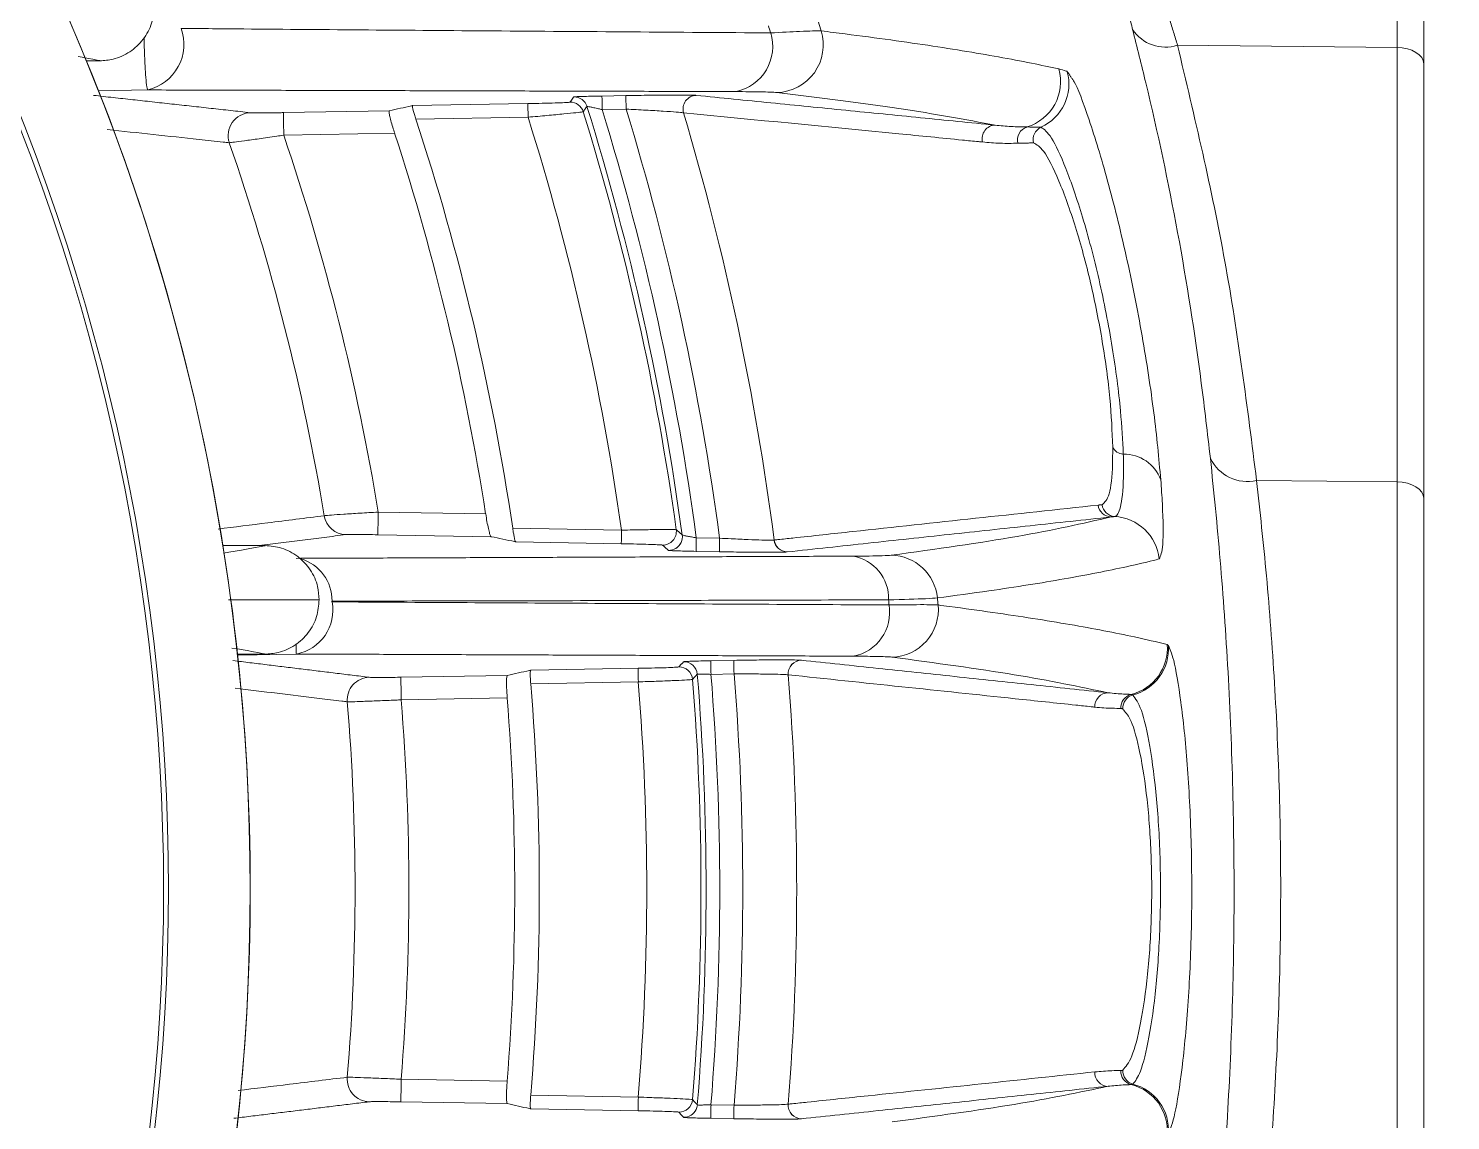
# Model space of a CAD drawing. Extents: x 2 to 136, y 1 to 99.
# Drawn here: x 131.004 to 132.576, y 45.035 to 46.241 of the extents above; entities that cross this region are included whole.
import ezdxf

# ---------------------------------------------------------------- set-up
doc = ezdxf.new("R2010")
doc.units = 0
doc.header["$MEASUREMENT"] = 0
doc.linetypes.add('SLD-Solid', pattern=[0])
doc.layers.add('OBJECT', color=7, linetype='CONTINUOUS')

msp = doc.modelspace()

# ---------------------------------------------------------------- linework, layer by layer
at = {"layer": 'OBJECT', "linetype": 'SLD-Solid', "lineweight": 15}
for p, q in [((132.5466, 53.47), (132.5466, 45.6485)), ((132.5171, 46.2203), (132.5171, 46.3405)), ((132.2744, 46.2228), (132.5171, 46.2203)), ((131.0683, 46.2056), (131.0831, 46.2056)), ((132.5171, 45.7403), (132.5171, 46.2203)), ((131.1361, 46.1734), (131.0816, 46.1725)), ((131.4288, 46.1561), (131.5562, 46.1583)), ((131.6381, 46.1667), (131.6646, 46.1672)), ((131.2859, 46.1484), (131.403, 46.1504)), ((131.5565, 46.1433), (131.4324, 46.1412)), ((131.6649, 46.1522), (131.6384, 46.1517)), ((131.409, 46.1255), (131.2863, 46.1234)), ((132.3618, 45.7419), (132.5171, 45.7403)), ((132.5171, 44.8397), (132.5171, 45.7403)), ((131.3908, 45.707), (131.5096, 45.7049)), ((131.5395, 45.6891), (131.6598, 45.687)), ((131.5156, 45.6798), (131.3904, 45.682)), ((131.6595, 45.672), (131.5429, 45.6741)), ((131.7424, 45.6786), (131.7681, 45.6782)), ((131.2192, 45.67), (131.2655, 45.67)), ((131.7679, 45.6632), (131.7421, 45.6636)), ((132.5466, 45.6485), (132.5466, 44.9315)), ((131.2353, 45.55), (131.2655, 45.55)), ((131.3003, 45.5502), (131.2354, 45.5491)), ((131.5594, 45.5323), (131.6781, 45.5344)), ((131.7584, 45.5427), (131.7839, 45.5432)), ((131.4158, 45.5245), (131.5335, 45.5266)), ((131.6784, 45.5194), (131.5594, 45.5173)), ((131.7842, 45.5282), (131.7587, 45.5277)), ((131.5334, 45.5016), (131.4162, 45.4995)), ((131.4162, 45.0804), (131.5334, 45.0784)), ((131.5594, 45.0627), (131.6784, 45.0606)), ((131.5335, 45.0534), (131.4158, 45.0555)), ((131.6781, 45.0456), (131.5594, 45.0477)), ((131.7587, 45.0522), (131.7842, 45.0518)), ((131.7839, 45.0368), (131.7584, 45.0373))]:
    msp.add_line(p, q, dxfattribs=at)
at = {"layer": 'OBJECT', "linetype": 'SLD-Solid', "lineweight": 15, "flags": 128}
for points in [[(131.0592, 46.2102), (131.0635, 46.2095), (131.0706, 46.2082), (131.0752, 46.2073), (131.0782, 46.2068), (131.0801, 46.2064), (131.0814, 46.2061), (131.0821, 46.206), (131.0826, 46.2058), (131.0829, 46.2058), (131.0831, 46.2057), (131.0832, 46.2057), (131.0832, 46.2057), (131.0832, 46.2056), (131.0832, 46.2056), (131.0832, 46.2056), (131.0832, 46.2056), (131.0832, 46.2056), (131.0832, 46.2056), (131.0832, 46.2056), (131.0832, 46.2056), (131.0831, 46.2056), (131.0831, 46.2056), (131.0831, 46.2056), (131.0831, 46.2056), (131.0831, 46.2056), (131.0831, 46.2056)], [(132.5466, 46.2023), (132.5461, 46.2058), (132.5444, 46.2091), (132.5417, 46.2122), (132.538, 46.2149), (132.5336, 46.2172), (132.5285, 46.2188), (132.5229, 46.2199), (132.5171, 46.2203)], [(131.5565, 46.1433), (131.5564, 46.1462), (131.5564, 46.149), (131.5563, 46.1516), (131.5563, 46.1538), (131.5563, 46.1557), (131.5562, 46.1571), (131.5562, 46.158), (131.5562, 46.1583)], [(131.6384, 46.1517), (131.6383, 46.1546), (131.6383, 46.1574), (131.6382, 46.16), (131.6382, 46.1622), (131.6382, 46.1641), (131.6381, 46.1655), (131.6381, 46.1664), (131.6381, 46.1667)], [(131.6649, 46.1522), (131.6648, 46.1551), (131.6648, 46.1579), (131.6647, 46.1604), (131.6647, 46.1627), (131.6647, 46.1646), (131.6646, 46.166), (131.6646, 46.1669), (131.6646, 46.1672)], [(131.2863, 46.1234), (131.2863, 46.1282), (131.2862, 46.1328), (131.2861, 46.1371), (131.286, 46.1409), (131.286, 46.144), (131.2859, 46.1463), (131.2859, 46.1478), (131.2859, 46.1484)], [(132.5466, 45.7223), (132.5461, 45.7258), (132.5444, 45.7291), (132.5417, 45.7322), (132.538, 45.7349), (132.5336, 45.7372), (132.5285, 45.7388), (132.5229, 45.7399), (132.5171, 45.7403)], [(131.3908, 45.707), (131.3907, 45.7022), (131.3906, 45.6975), (131.3906, 45.6932), (131.3905, 45.6895), (131.3904, 45.6863), (131.3904, 45.684), (131.3904, 45.6825), (131.3904, 45.682)], [(131.6595, 45.672), (131.6595, 45.6724), (131.6595, 45.6733), (131.6596, 45.6747), (131.6596, 45.6765), (131.6596, 45.6788), (131.6597, 45.6814), (131.6597, 45.6841), (131.6598, 45.687)], [(131.7421, 45.6636), (131.7421, 45.664), (131.7421, 45.6648), (131.7422, 45.6662), (131.7422, 45.6681), (131.7422, 45.6704), (131.7423, 45.6729), (131.7423, 45.6757), (131.7424, 45.6786)], [(131.7679, 45.6632), (131.7679, 45.6635), (131.7679, 45.6644), (131.7679, 45.6658), (131.768, 45.6677), (131.768, 45.6699), (131.768, 45.6725), (131.7681, 45.6753), (131.7681, 45.6782)], [(131.2198, 45.6616), (131.2256, 45.6626), (131.2397, 45.665), (131.249, 45.6667), (131.255, 45.6678), (131.259, 45.6685), (131.2615, 45.669), (131.2631, 45.6693), (131.2642, 45.6696), (131.2648, 45.6697), (131.2652, 45.6698), (131.2655, 45.6699), (131.2656, 45.6699), (131.2657, 45.6699), (131.2657, 45.67), (131.2657, 45.67), (131.2657, 45.67), (131.2657, 45.67), (131.2657, 45.67), (131.2657, 45.67), (131.2656, 45.67), (131.2656, 45.67), (131.2656, 45.67), (131.2656, 45.67), (131.2656, 45.67), (131.2656, 45.67), (131.2655, 45.67), (131.2655, 45.67), (131.2655, 45.67)], [(131.2291, 45.5568), (131.2351, 45.5558), (131.2459, 45.5539), (131.253, 45.5526), (131.2577, 45.5517), (131.2607, 45.5511), (131.2626, 45.5508), (131.2638, 45.5505), (131.2646, 45.5503), (131.2651, 45.5502), (131.2654, 45.5502), (131.2655, 45.5501), (131.2656, 45.5501), (131.2657, 45.55), (131.2657, 45.55), (131.2657, 45.55), (131.2657, 45.55), (131.2657, 45.55), (131.2657, 45.55), (131.2656, 45.55), (131.2656, 45.55), (131.2656, 45.55), (131.2656, 45.55), (131.2656, 45.55), (131.2656, 45.55), (131.2656, 45.55), (131.2655, 45.55), (131.2655, 45.55)], [(131.6784, 45.5194), (131.6783, 45.5223), (131.6783, 45.525), (131.6782, 45.5276), (131.6782, 45.5299), (131.6782, 45.5317), (131.6781, 45.5331), (131.6781, 45.534), (131.6781, 45.5344)], [(131.7587, 45.5277), (131.7586, 45.5306), (131.7586, 45.5334), (131.7585, 45.536), (131.7585, 45.5383), (131.7584, 45.5401), (131.7584, 45.5415), (131.7584, 45.5424), (131.7584, 45.5427)], [(131.7842, 45.5282), (131.7841, 45.5311), (131.7841, 45.5339), (131.784, 45.5364), (131.784, 45.5387), (131.784, 45.5406), (131.7839, 45.542), (131.7839, 45.5429), (131.7839, 45.5432)], [(131.4162, 45.4995), (131.4161, 45.5044), (131.4161, 45.509), (131.416, 45.5133), (131.4159, 45.5171), (131.4159, 45.5202), (131.4158, 45.5225), (131.4158, 45.524), (131.4158, 45.5245)], [(131.4162, 45.0804), (131.4161, 45.0756), (131.4161, 45.071), (131.416, 45.0667), (131.4159, 45.0629), (131.4159, 45.0598), (131.4158, 45.0575), (131.4158, 45.056), (131.4158, 45.0555)], [(131.6781, 45.0456), (131.6781, 45.046), (131.6781, 45.0469), (131.6782, 45.0483), (131.6782, 45.0501), (131.6782, 45.0524), (131.6783, 45.055), (131.6783, 45.0577), (131.6784, 45.0606)], [(131.7423, 45.0471), (131.7431, 45.0493), (131.7436, 45.0521)], [(131.7584, 45.0373), (131.7584, 45.0376), (131.7584, 45.0385), (131.7584, 45.0399), (131.7585, 45.0417), (131.7585, 45.044), (131.7586, 45.0466), (131.7586, 45.0494), (131.7587, 45.0522)], [(131.7839, 45.0368), (131.7839, 45.0371), (131.7839, 45.038), (131.784, 45.0394), (131.784, 45.0413), (131.784, 45.0436), (131.7841, 45.0461), (131.7841, 45.0489), (131.7842, 45.0518)]]:
    msp.add_lwpolyline(points, dxfattribs=at)
at = {"layer": 'OBJECT', "linetype": 'SLD-Solid', "lineweight": 15}
for centre, radius, start, end in [((128.8466, 45.29), 6.655, 198.09222, 54.2519), ((128.8466, 45.29), 6.555, 288.09222, 53.62018), ((128.8466, 45.29), 6.5028, 288.09222, 53.28068), ((128.8466, 45.29), 6.4944, 288.09222, 53.2251), ((128.8466, 45.29), 6.3069, 288.09222, 51.94112), ((128.8461, 45.2905), 2.3074, 332.557, 27.443), ((128.8461, 45.2905), 2.3128, 332.557, 27.443), ((128.8461, 45.2905), 2.4031, 333.8964, 26.1036), ((128.8461, 45.2905), 2.4032, 0, 26.1036), ((131.1241, 46.2239), 0.0519, 283.406, 19.6377), ((131.7757, 46.2216), 0.0512, 282.3926, 16.906), ((128.8466, 45.29), 3.1248, 17.6308, 17.7829), ((131.8303, 46.2231), 0.0525, 271.4585, 17.2007), ((128.8466, 45.29), 3.1787, 17.364, 17.5454), ((132.2608, 46.2638), 0.0431, 213.2466, 288.3213), ((132.0926, 46.1828), 0.0526, 286.9459, 15.2622), ((132.1017, 46.1801), 0.0526, 294.4662, 15.1018), ((131.6031, 46.1449), 0.015, 17.2459, 90.9849), ((131.6073, 46.1507), 0.015, 17.3288, 90.9869), ((131.7427, 46.1524), 0.015, 91.4517, 196.4325), ((131.7428, 46.1524), 0.015, 91.5891, 196.4098), ((131.2499, 46.1232), 0.025, 91.5016, 198.9274), ((128.8466, 45.29), 2.841, 8.0335, 17.479), ((128.8466, 45.29), 2.901, 7.876, 17.2309), ((128.8466, 45.29), 2.9067, 7.7442, 17.3155), ((128.8466, 45.29), 2.9217, 7.6436, 17.1539), ((128.8466, 45.29), 2.9472, 7.5683, 17.0106), ((131.7288, 46.1467), 0.00156, 105.815, 107.2547), ((128.8466, 45.29), 3.0068, 7.3777, 16.5831), ((128.8466, 45.29), 3.0068, 7.3777, 16.5831), ((128.8466, 45.29), 2.7223, 8.4312, 18.2199), ((132.0734, 46.1196), 0.015, 91.564, 194.2876), ((132.1124, 46.1181), 0.015, 107.3187, 194.1902), ((132.1298, 46.1185), 0.015, 114.9097, 194.0521), ((128.8466, 45.29), 2.5186, 9.4377, 19.1243), ((128.8466, 45.29), 2.5781, 9.3077, 18.8592), ((128.8466, 45.29), 2.6951, 8.8556, 18.0596), ((132.215, 45.7844), 0.0134, 204.0691, 267.8153), ((132.2153, 45.7277), 0.0433, 20.2316, 91.156), ((132.3517, 45.7865), 0.0457, 206.2361, 282.7695), ((131.3557, 45.707), 0.0249, 189.2364, 268.6972), ((132.2014, 45.7166), 0.0149, 186.9997, 268.6159), ((132.2058, 45.717), 0.0149, 186.9843, 266.5632), ((132.202, 45.6497), 0.0525, 6.1133, 86.8308), ((131.7054, 45.6855), 0.015, 269.0261, 7.8494), ((131.712, 45.6797), 0.015, 269.0244, 335.6521), ((131.7124, 45.6789), 0.0142, 278.2387, 337.8474), ((131.712, 45.6797), 0.015, 335.6414, 7.725), ((131.8433, 45.678), 0.015, 187.2173, 268.7016), ((131.8434, 45.678), 0.0149, 187.1269, 268.6168), ((131.8289, 45.6728), 0.00335, 96.9477, 97.6203), ((131.2916, 45.6091), 0.0482, 359.3549, 73.7487), ((131.9079, 45.6118), 0.0471, 357.8401, 80.9467), ((131.9568, 45.607), 0.0524, 5.6743, 88.6973), ((131.2912, 45.5988), 0.0495, 280.5999, 10.4822), ((128.8466, 45.29), 3.1248, 5.7738, 5.8783), ((128.8466, 45.29), 3.1787, 5.6762, 5.8165), ((131.907, 45.5962), 0.0492, 280.3883, 9.5391), ((131.9575, 45.5992), 0.0525, 271.3645, 5.6754), ((132.2107, 45.5566), 0.0525, 283.7623, 4.4774), ((132.2118, 45.556), 0.0527, 284.5221, 4.0616), ((131.7234, 45.5209), 0.015, 4.6087, 90.9816), ((131.7286, 45.5267), 0.015, 4.7136, 90.9819), ((131.859, 45.5284), 0.015, 91.3595, 184.5379), ((131.859, 45.5284), 0.015, 91.4659, 184.5728), ((131.3815, 45.4995), 0.025, 91.3777, 184.7406), ((128.8466, 45.29), 2.7223, 355.2106, 4.7894), ((128.8466, 45.29), 2.841, 355.3693, 4.6307), ((128.8466, 45.29), 2.901, 355.4106, 4.5894), ((128.8466, 45.29), 2.9067, 355.3046, 4.6954), ((128.8466, 45.29), 2.9217, 355.3325, 4.6675), ((128.8466, 45.29), 2.9472, 355.3642, 4.6358), ((128.8466, 45.29), 3.0068, 355.4759, 4.5241), ((131.8439, 45.5291), 0.0019, 274.1382, 275.3178), ((128.8466, 45.29), 3.0068, 355.4759, 4.5241), ((128.8466, 45.29), 2.5186, 355.2757, 4.7243), ((128.8466, 45.29), 2.5781, 355.3379, 4.6621), ((128.8466, 45.29), 2.6951, 355.497, 4.503), ((132.198, 45.4924), 0.015, 91.4548, 183.526), ((132.2268, 45.491), 0.015, 104.0851, 183.5487), ((132.229, 45.4904), 0.0151, 105.1707, 182.8192), ((128.8461, 45.2905), 2.4032, 333.8964, 0), ((132.2268, 45.089), 0.015, 176.4513, 255.9149), ((132.229, 45.0896), 0.0151, 177.1808, 254.8293), ((131.3815, 45.0805), 0.025, 175.2587, 268.6235), ((132.198, 45.0875), 0.015, 176.474, 268.5452), ((132.2107, 45.0234), 0.0525, 355.5221, 76.2382), ((132.2118, 45.024), 0.0527, 355.9384, 75.4779), ((131.7234, 45.0591), 0.015, 269.0184, 355.3913), ((131.7286, 45.0533), 0.015, 269.0259, 335.4409), ((131.859, 45.0516), 0.015, 175.4621, 268.6405), ((131.859, 45.0516), 0.015, 175.4272, 268.5341), ((131.8439, 45.0509), 0.0019, 84.6822, 85.8618)]:
    msp.add_arc(centre, radius, start, end, dxfattribs=at)
for points in [[(132.2248, 46.2401), (132.2076, 46.3061)], [(132.2569, 46.28), (132.2744, 46.2228)], [(132.1525, 46.1938), (132.159, 46.1842)], [(131.7866, 46.1716), (131.1361, 46.1734)], [(131.0762, 46.1674), (131.2492, 46.1483)], [(131.6029, 46.1599), (131.607, 46.1657)], [(131.7423, 46.1674), (132.073, 46.1345)], [(132.1153, 46.1149), (132.0978, 46.1145)], [(132.1865, 45.7147), (132.191, 45.7152)], [(132.2049, 45.7021), (132.201, 45.7016)], [(132.201, 45.7016), (131.843, 45.663)], [(131.3551, 45.6821), (131.2592, 45.67)], [(131.7117, 45.6647), (131.7052, 45.6705)], [(131.3002, 45.6559), (131.9153, 45.6583)], [(131.3255, 45.61), (131.2251, 45.61)], [(132.263, 45.5607), (132.2643, 45.5597)], [(131.9158, 45.5478), (131.3003, 45.5502)], [(131.2302, 45.5429), (131.3809, 45.5245)], [(131.7231, 45.5359), (131.7284, 45.5417)], [(131.8586, 45.5433), (132.1976, 45.5074)], [(132.2232, 45.5056), (132.225, 45.505)], [(132.2138, 45.4896), (132.2119, 45.4901)], [(132.2149, 45.488), (132.2138, 45.4896)], [(132.2119, 45.0899), (132.2138, 45.0904)], [(132.225, 45.075), (132.2232, 45.0744)], [(132.1976, 45.0726), (131.8586, 45.0367)], [(131.3809, 45.0555), (131.2312, 45.0372)], [(131.7284, 45.0383), (131.7231, 45.0441)]]:
    msp.add_open_spline(points, degree=1, dxfattribs=at)
for points, knots in [([(131.1431, 46.2656), (131.1425, 46.2594), (131.1414, 46.2464), (131.1317, 46.2287), (131.1168, 46.2147), (131.0997, 46.2068), (131.088, 46.206), (131.0831, 46.2056)], [0, 0, 0, 0, 0.19834, 0.412973, 0.627089, 0.843128, 1, 1, 1, 1]), ([(131.1729, 46.2413), (131.196, 46.2412), (131.3114, 46.2402), (131.5292, 46.2385), (131.7223, 46.2372), (131.8246, 46.2364)], [0, 0, 0, 0, 0.105274, 0.52637, 1, 1, 1, 1]), ([(131.8246, 46.2364), (131.8363, 46.2371), (131.8645, 46.2386), (131.8746, 46.2386), (131.8805, 46.2387)], [0, 0, 0, 0, 0.414329, 1, 1, 1, 1]), ([(131.8805, 46.2387), (131.885, 46.2381), (131.9073, 46.2353), (131.9628, 46.2281), (132.0388, 46.2168), (132.102, 46.2055), (132.1334, 46.1987), (132.1433, 46.1966)], [0, 0, 0, 0, 0.040495, 0.202477, 0.526502, 0.850527, 1, 1, 1, 1]), ([(132.3108, 45.7663), (132.3075, 45.7941), (132.2914, 45.933), (132.2621, 46.0912), (132.2297, 46.2205), (132.2248, 46.2401)], [0, 0, 0, 0, 0.17485, 0.874791, 1, 1, 1, 1]), ([(131.1361, 46.1734), (131.136, 46.1736), (131.1354, 46.1742), (131.1345, 46.1802), (131.1336, 46.1909), (131.1329, 46.2032), (131.1323, 46.2158), (131.132, 46.2266), (131.1319, 46.2313)], [0, 0, 0, 0, 0.091205, 0.336608, 0.54834, 0.634875, 0.842693, 1, 1, 1, 1]), ([(132.2744, 46.2228), (132.2933, 46.1433), (132.3312, 45.9839), (132.3516, 45.8227), (132.3618, 45.7419)], [0, 0, 0, 0, 0.499145, 1, 1, 1, 1]), ([(132.1433, 46.1966), (132.1459, 46.1959), (132.149, 46.1951), (132.1521, 46.1939), (132.1525, 46.1938)], [0, 0, 0, 0, 0.853893, 1, 1, 1, 1]), ([(132.159, 46.1842), (132.1594, 46.1836), (132.1631, 46.1784), (132.1764, 46.1429), (132.1968, 46.0765), (132.218, 45.9918), (132.2358, 45.9023), (132.2493, 45.8141), (132.2537, 45.7665), (132.2559, 45.7427)], [0, 0, 0, 0, 0.01992, 0.188445, 0.357464, 0.523111, 0.684471, 0.842463, 1, 1, 1, 1]), ([(131.5562, 46.1583), (131.5616, 46.1584), (131.5725, 46.1586), (131.5869, 46.159), (131.5974, 46.1594), (131.6022, 46.1597), (131.6027, 46.1599), (131.6029, 46.1599)], [0, 0, 0, 0, 0.228346, 0.456882, 0.679892, 0.893778, 1, 1, 1, 1]), ([(131.607, 46.1657), (131.6074, 46.1657), (131.6081, 46.1659), (131.6133, 46.1661), (131.6208, 46.1663), (131.6296, 46.1666), (131.6355, 46.1667), (131.6381, 46.1667)], [0, 0, 0, 0, 0.206056, 0.412005, 0.621146, 0.838079, 1, 1, 1, 1]), ([(131.6646, 46.1672), (131.6737, 46.1673), (131.6918, 46.1676), (131.7158, 46.1678), (131.7336, 46.1678), (131.7406, 46.1676), (131.7421, 46.1674), (131.7423, 46.1674)], [0, 0, 0, 0, 0.244044, 0.488221, 0.728099, 0.959249, 1, 1, 1, 1]), ([(131.8316, 46.1706), (131.8269, 46.1709), (131.8187, 46.1714), (131.796, 46.1715), (131.7866, 46.1716)], [0, 0, 0, 0, 0.584807, 1, 1, 1, 1]), ([(132.073, 46.1345), (132.0398, 46.1407), (131.9735, 46.153), (131.8789, 46.1647), (131.8316, 46.1706)], [0, 0, 0, 0, 0.499851, 1, 1, 1, 1]), ([(131.2492, 46.1483), (131.2501, 46.1482), (131.2519, 46.1481), (131.2592, 46.1481), (131.2692, 46.1481), (131.2786, 46.1482), (131.2843, 46.1483), (131.2859, 46.1484)], [0, 0, 0, 0, 0.221446, 0.442632, 0.670619, 0.909698, 1, 1, 1, 1]), ([(131.403, 46.1504), (131.4028, 46.1501), (131.4026, 46.1495), (131.4033, 46.1455), (131.4047, 46.1396), (131.4067, 46.1326), (131.4083, 46.1277), (131.409, 46.1255)], [0, 0, 0, 0, 0.20348, 0.406951, 0.611414, 0.822892, 1, 1, 1, 1]), ([(131.4288, 46.1561), (131.4284, 46.156), (131.4198, 46.1541), (131.4112, 46.1522), (131.403, 46.1504)], [0, 0, 0, 0, 0.049073, 1, 1, 1, 1]), ([(131.4324, 46.1412), (131.4318, 46.1429), (131.4307, 46.1463), (131.4295, 46.1509), (131.4287, 46.1542), (131.4285, 46.1558), (131.4287, 46.156), (131.4288, 46.1561)], [0, 0, 0, 0, 0.227061, 0.454411, 0.673655, 0.882511, 1, 1, 1, 1]), ([(131.6174, 46.1493), (131.6172, 46.1493), (131.6166, 46.1491), (131.6102, 46.1483), (131.5966, 46.147), (131.5778, 46.1452), (131.5636, 46.1439), (131.5565, 46.1433)], [0, 0, 0, 0, 0.107115, 0.32249, 0.545961, 0.773582, 1, 1, 1, 1]), ([(131.6216, 46.1551), (131.6215, 46.155), (131.6208, 46.1541), (131.6195, 46.1521), (131.6182, 46.1504), (131.6174, 46.1493)], [0, 0, 0, 0, 0.091915, 0.459577, 1, 1, 1, 1]), ([(131.6384, 46.1517), (131.637, 46.152), (131.6338, 46.1528), (131.6291, 46.1538), (131.625, 46.1546), (131.6222, 46.1552), (131.6218, 46.1551), (131.6216, 46.1551)], [0, 0, 0, 0, 0.170067, 0.394493, 0.604372, 0.804234, 1, 1, 1, 1]), ([(131.7283, 46.1481), (131.7281, 46.1482), (131.7269, 46.1484), (131.7211, 46.149), (131.7066, 46.15), (131.687, 46.1511), (131.6723, 46.1518), (131.6649, 46.1522)], [0, 0, 0, 0, 0.040294, 0.26941, 0.508713, 0.753936, 1, 1, 1, 1]), ([(132.0589, 46.1159), (132.0574, 46.116), (132.0501, 46.1167), (132.0192, 46.1198), (131.9111, 46.1304), (131.8078, 46.1404), (131.7284, 46.1482)], [0, 0, 0, 0, 0.013409, 0.067044, 0.281584, 1, 1, 1, 1]), ([(131.2262, 46.1151), (131.224, 46.1154), (131.2128, 46.1166), (131.168, 46.1214), (131.1252, 46.126), (131.0913, 46.1296)], [0, 0, 0, 0, 0.049855, 0.249276, 1, 1, 1, 1]), ([(132.073, 46.1345), (132.0789, 46.1339), (132.0907, 46.1328), (132.1022, 46.1326), (132.1079, 46.1325)], [0, 0, 0, 0, 0.499849, 1, 1, 1, 1]), ([(132.1079, 46.1325), (132.1124, 46.1324), (132.1176, 46.1324), (132.1228, 46.1322), (132.1235, 46.1322)], [0, 0, 0, 0, 0.856217, 1, 1, 1, 1]), ([(132.1235, 46.1322), (132.1271, 46.1297), (132.1342, 46.1248), (132.151, 46.0886), (132.1697, 46.0346), (132.1882, 45.9649), (132.203, 45.8893), (132.2119, 45.8212), (132.2137, 45.7863), (132.2145, 45.771)], [0, 0, 0, 0, 0.14155, 0.283786, 0.432636, 0.585436, 0.737167, 0.884056, 1, 1, 1, 1]), ([(131.2863, 46.1234), (131.2838, 46.123), (131.2744, 46.1216), (131.2588, 46.1194), (131.2425, 46.1172), (131.2306, 46.1156), (131.2277, 46.1153), (131.2262, 46.1151)], [0, 0, 0, 0, 0.089152, 0.325535, 0.552572, 0.775115, 1, 1, 1, 1]), ([(132.0978, 46.1145), (132.0914, 46.1144), (132.0786, 46.1142), (132.0654, 46.1153), (132.0589, 46.1159)], [0, 0, 0, 0, 0.500175, 1, 1, 1, 1]), ([(132.2028, 45.7789), (132.2021, 45.7962), (132.2007, 45.8308), (132.1919, 45.8956), (132.1787, 45.9618), (132.1616, 46.0246), (132.143, 46.0757), (132.1262, 46.109), (132.1187, 46.113), (132.1153, 46.1149)], [0, 0, 0, 0, 0.138029, 0.276202, 0.417078, 0.56297, 0.714021, 0.86692, 1, 1, 1, 1]), ([(132.191, 45.7152), (132.1939, 45.7177), (132.1996, 45.7227), (132.2027, 45.7506), (132.2027, 45.7726), (132.2028, 45.7789)], [0, 0, 0, 0, 0.417952, 0.834105, 1, 1, 1, 1]), ([(132.2145, 45.771), (132.2146, 45.7642), (132.215, 45.7404), (132.2126, 45.713), (132.2081, 45.7028), (132.2053, 45.7022), (132.2049, 45.7021)], [0, 0, 0, 0, 0.1657, 0.581558, 0.946738, 1, 1, 1, 1]), ([(132.3108, 44.8137), (132.3139, 44.8443), (132.3202, 44.9055), (132.3286, 45.0138), (132.3347, 45.1346), (132.3376, 45.2671), (132.3361, 45.4007), (132.3308, 45.5314), (132.322, 45.6559), (132.3145, 45.7295), (132.3108, 45.7663)], [0, 0, 0, 0, 0.109472, 0.218936, 0.348166, 0.477385, 0.607898, 0.738419, 0.869202, 1, 1, 1, 1]), ([(132.2559, 45.7427), (132.2566, 45.7336), (132.2586, 45.7035), (132.2589, 45.6656), (132.2558, 45.6587), (132.2542, 45.6553)], [0, 0, 0, 0, 0.177217, 0.589279, 1, 1, 1, 1]), ([(132.3618, 45.7419), (132.3656, 45.7075), (132.3732, 45.6376), (132.3821, 45.5201), (132.3877, 45.3957), (132.3891, 45.2695), (132.3863, 45.1432), (132.38, 45.0289), (132.3715, 44.9256), (132.3651, 44.8674), (132.3618, 44.8381)], [0, 0, 0, 0, 0.128803, 0.261303, 0.390067, 0.522653, 0.650153, 0.78136, 0.889597, 1, 1, 1, 1]), ([(131.2137, 45.6882), (131.232, 45.6905), (131.2711, 45.6954), (131.3103, 45.7004), (131.3311, 45.703)], [0, 0, 0, 0, 0.467884, 1, 1, 1, 1]), ([(131.3311, 45.703), (131.3314, 45.703), (131.3326, 45.7032), (131.3384, 45.7037), (131.352, 45.7046), (131.3702, 45.7058), (131.384, 45.7066), (131.3908, 45.707)], [0, 0, 0, 0, 0.059456, 0.291724, 0.527167, 0.763937, 1, 1, 1, 1]), ([(131.5096, 45.7049), (131.5101, 45.702), (131.511, 45.6963), (131.5126, 45.6887), (131.514, 45.683), (131.515, 45.6802), (131.5154, 45.6799), (131.5156, 45.6798)], [0, 0, 0, 0, 0.221379, 0.442716, 0.664565, 0.884804, 1, 1, 1, 1]), ([(131.8285, 45.6761), (131.8299, 45.6763), (131.8368, 45.677), (131.8658, 45.6801), (131.9837, 45.6929), (132.0962, 45.705), (132.1865, 45.7147)], [0, 0, 0, 0, 0.011559, 0.057797, 0.242748, 1, 1, 1, 1]), ([(131.5429, 45.6741), (131.5428, 45.6743), (131.5424, 45.6747), (131.5416, 45.6774), (131.5408, 45.6812), (131.54, 45.6854), (131.5396, 45.6881), (131.5395, 45.6891)], [0, 0, 0, 0, 0.216003, 0.431896, 0.650329, 0.871289, 1, 1, 1, 1]), ([(131.6598, 45.687), (131.6641, 45.6871), (131.6751, 45.6874), (131.6919, 45.6876), (131.7073, 45.6878), (131.7179, 45.6877), (131.7195, 45.6876), (131.7203, 45.6875)], [0, 0, 0, 0, 0.137629, 0.355397, 0.570886, 0.785265, 1, 1, 1, 1]), ([(131.7203, 45.6875), (131.7205, 45.6873), (131.7215, 45.6865), (131.7237, 45.6845), (131.7257, 45.6827), (131.7268, 45.6817)], [0, 0, 0, 0, 0.091904, 0.459521, 1, 1, 1, 1]), ([(131.958, 45.6593), (132.0074, 45.6662), (132.1062, 45.68), (132.1694, 45.6944), (132.201, 45.7016)], [0, 0, 0, 0, 0.499822, 1, 1, 1, 1]), ([(131.3904, 45.682), (131.3863, 45.682), (131.3782, 45.6822), (131.3675, 45.6823), (131.3595, 45.6822), (131.356, 45.6821), (131.3553, 45.6821), (131.3551, 45.6821)], [0, 0, 0, 0, 0.237211, 0.474497, 0.709601, 0.940857, 1, 1, 1, 1]), ([(131.5156, 45.6798), (131.5243, 45.678), (131.5334, 45.6761), (131.5425, 45.6742), (131.5429, 45.6741)], [0, 0, 0, 0, 0.950927, 1, 1, 1, 1]), ([(131.7052, 45.6705), (131.7046, 45.6706), (131.7034, 45.6708), (131.6954, 45.6711), (131.6838, 45.6715), (131.6711, 45.6718), (131.6627, 45.672), (131.6595, 45.672)], [0, 0, 0, 0, 0.214164, 0.428274, 0.643865, 0.862046, 1, 1, 1, 1]), ([(131.7268, 45.6817), (131.7269, 45.6816), (131.7271, 45.6815), (131.7289, 45.6811), (131.7324, 45.6804), (131.7371, 45.6795), (131.7406, 45.6789), (131.7424, 45.6786)], [0, 0, 0, 0, 0.119902, 0.334711, 0.554175, 0.776615, 1, 1, 1, 1]), ([(131.7681, 45.6782), (131.7724, 45.6779), (131.7834, 45.6774), (131.8003, 45.6766), (131.8158, 45.6761), (131.8254, 45.6759), (131.8276, 45.676), (131.8285, 45.6761)], [0, 0, 0, 0, 0.146296, 0.378552, 0.608139, 0.83625, 1, 1, 1, 1]), ([(131.2655, 45.67), (131.2718, 45.6694), (131.2847, 45.6683), (131.3025, 45.6586), (131.3165, 45.6438), (131.3244, 45.6266), (131.3252, 45.6149), (131.3255, 45.61)], [0, 0, 0, 0, 0.19834, 0.412972, 0.627088, 0.843128, 1, 1, 1, 1]), ([(131.7421, 45.6636), (131.7387, 45.6637), (131.7318, 45.6638), (131.7226, 45.6641), (131.7157, 45.6643), (131.7123, 45.6645), (131.7119, 45.6646), (131.7117, 45.6647)], [0, 0, 0, 0, 0.220429, 0.440876, 0.66052, 0.877906, 1, 1, 1, 1]), ([(131.843, 45.663), (131.8419, 45.6629), (131.8392, 45.6627), (131.8272, 45.6626), (131.8079, 45.6626), (131.7869, 45.6629), (131.7732, 45.6631), (131.7679, 45.6632)], [0, 0, 0, 0, 0.164203, 0.392746, 0.62235, 0.854158, 1, 1, 1, 1]), ([(131.9153, 45.6583), (131.9278, 45.6584), (131.9489, 45.6586), (131.9554, 45.6591), (131.958, 45.6593)], [0, 0, 0, 0, 0.595856, 1, 1, 1, 1]), ([(132.2542, 45.6553), (132.252, 45.6547), (132.2408, 45.6518), (132.2089, 45.6444), (132.1512, 45.6331), (132.0796, 45.6217), (132.0283, 45.6147), (132.009, 45.6121)], [0, 0, 0, 0, 0.038714, 0.19357, 0.503334, 0.813098, 1, 1, 1, 1]), ([(131.3255, 45.61), (131.325, 45.6038), (131.3238, 45.5908), (131.3142, 45.5731), (131.2993, 45.5591), (131.2821, 45.5512), (131.2705, 45.5504), (131.2655, 45.55)], [0, 0, 0, 0, 0.19834, 0.412973, 0.627088, 0.843128, 1, 1, 1, 1]), ([(131.3397, 45.6086), (131.3397, 45.6086), (131.3396, 45.6086), (131.3396, 45.6085), (131.3395, 45.6085), (131.3395, 45.6085), (131.3395, 45.6084), (131.3395, 45.6083), (131.3395, 45.6082), (131.3395, 45.6081), (131.3396, 45.6079), (131.3397, 45.6079), (131.3398, 45.6078), (131.3398, 45.6078)], [0, 0, 0, 0, 0.057277, 0.181943, 0.187715, 0.289711, 0.363796, 0.437837, 0.522122, 0.605947, 0.707201, 0.863083, 1, 1, 1, 1]), ([(131.9549, 45.61), (131.9329, 45.61), (131.8224, 45.6097), (131.6174, 45.6091), (131.4343, 45.6088), (131.3397, 45.6086)], [0, 0, 0, 0, 0.10781, 0.539052, 1, 1, 1, 1]), ([(131.3398, 45.6078), (131.362, 45.6077), (131.4727, 45.607), (131.678, 45.6059), (131.8609, 45.6049), (131.9555, 45.6044)], [0, 0, 0, 0, 0.107776, 0.53888, 1, 1, 1, 1]), ([(132.009, 45.6121), (132.0056, 45.6119), (131.9974, 45.6112), (131.9708, 45.6104), (131.9549, 45.61)], [0, 0, 0, 0, 0.40422, 1, 1, 1, 1]), ([(131.9555, 45.6044), (131.9666, 45.6045), (131.9942, 45.6049), (132.0039, 45.6046), (132.0098, 45.6044)], [0, 0, 0, 0, 0.40122, 1, 1, 1, 1]), ([(132.0098, 45.6044), (132.0139, 45.6038), (132.0349, 45.6011), (132.0867, 45.5939), (132.1577, 45.5828), (132.2201, 45.5709), (132.2513, 45.5635), (132.263, 45.5607)], [0, 0, 0, 0, 0.038703, 0.193516, 0.503195, 0.812873, 1, 1, 1, 1]), ([(131.3003, 45.5502), (131.3002, 45.5509), (131.3002, 45.5521), (131.3001, 45.5587), (131.3001, 45.5613)], [0, 0, 0, 0, 0.612888, 1, 1, 1, 1]), ([(131.9588, 45.5468), (131.9542, 45.5471), (131.9464, 45.5476), (131.9246, 45.5477), (131.9158, 45.5478)], [0, 0, 0, 0, 0.598694, 1, 1, 1, 1]), ([(132.1976, 45.5074), (132.1656, 45.5141), (132.1016, 45.5275), (132.0064, 45.5403), (131.9588, 45.5468)], [0, 0, 0, 0, 0.499844, 1, 1, 1, 1]), ([(132.2643, 45.5597), (132.2662, 45.5556), (132.2704, 45.5463), (132.2783, 45.5006), (132.2856, 45.4306), (132.2901, 45.3447), (132.2905, 45.2526), (132.2867, 45.1641), (132.2797, 45.0904), (132.2714, 45.0371), (132.2667, 45.0259), (132.2643, 45.0203)], [0, 0, 0, 0, 0.092377, 0.205904, 0.319098, 0.43222, 0.545967, 0.660462, 0.7748, 0.887588, 1, 1, 1, 1]), ([(131.5594, 45.5323), (131.5589, 45.5322), (131.5503, 45.5303), (131.5417, 45.5284), (131.5335, 45.5266)], [0, 0, 0, 0, 0.049073, 1, 1, 1, 1]), ([(131.5594, 45.5173), (131.5592, 45.519), (131.559, 45.5223), (131.5588, 45.5268), (131.5589, 45.5302), (131.5591, 45.532), (131.5593, 45.5322), (131.5594, 45.5323)], [0, 0, 0, 0, 0.216298, 0.432623, 0.648379, 0.864059, 1, 1, 1, 1]), ([(131.6781, 45.5344), (131.6832, 45.5345), (131.6933, 45.5347), (131.7068, 45.535), (131.717, 45.5354), (131.7223, 45.5357), (131.7229, 45.5359), (131.7231, 45.5359)], [0, 0, 0, 0, 0.217504, 0.435025, 0.652225, 0.868994, 1, 1, 1, 1]), ([(131.7284, 45.5417), (131.7288, 45.5418), (131.7295, 45.5419), (131.7348, 45.5421), (131.7425, 45.5424), (131.7509, 45.5426), (131.7563, 45.5427), (131.7584, 45.5427)], [0, 0, 0, 0, 0.216485, 0.432971, 0.649519, 0.866422, 1, 1, 1, 1]), ([(131.7839, 45.5432), (131.7924, 45.5433), (131.8093, 45.5436), (131.8319, 45.5438), (131.8489, 45.5437), (131.8566, 45.5435), (131.8582, 45.5434), (131.8586, 45.5433)], [0, 0, 0, 0, 0.232897, 0.465797, 0.698631, 0.931114, 1, 1, 1, 1]), ([(131.3809, 45.5245), (131.3818, 45.5244), (131.3835, 45.5243), (131.3908, 45.5243), (131.4006, 45.5243), (131.4095, 45.5244), (131.4146, 45.5245), (131.4158, 45.5245)], [0, 0, 0, 0, 0.232508, 0.465006, 0.697871, 0.931176, 1, 1, 1, 1]), ([(131.5335, 45.5266), (131.5333, 45.5263), (131.5329, 45.5256), (131.5326, 45.5212), (131.5326, 45.5148), (131.533, 45.5078), (131.5333, 45.5033), (131.5334, 45.5016)], [0, 0, 0, 0, 0.216941, 0.43392, 0.650102, 0.865818, 1, 1, 1, 1]), ([(131.7383, 45.5221), (131.738, 45.5221), (131.7372, 45.5219), (131.7302, 45.5214), (131.7166, 45.5208), (131.6986, 45.5201), (131.6851, 45.5196), (131.6784, 45.5194)], [0, 0, 0, 0, 0.131043, 0.347875, 0.565107, 0.782591, 1, 1, 1, 1]), ([(131.7436, 45.5279), (131.7434, 45.5278), (131.7426, 45.5269), (131.7409, 45.5249), (131.7393, 45.5232), (131.7383, 45.5221)], [0, 0, 0, 0, 0.09191, 0.459554, 1, 1, 1, 1]), ([(131.7587, 45.5277), (131.7576, 45.5278), (131.7549, 45.5279), (131.7507, 45.528), (131.7468, 45.5281), (131.7442, 45.5281), (131.7438, 45.528), (131.7436, 45.5279)], [0, 0, 0, 0, 0.134044, 0.351392, 0.567906, 0.783988, 1, 1, 1, 1]), ([(131.844, 45.5272), (131.8437, 45.5272), (131.8424, 45.5274), (131.8363, 45.5277), (131.8226, 45.528), (131.8045, 45.5282), (131.791, 45.5282), (131.7842, 45.5282)], [0, 0, 0, 0, 0.068843, 0.301229, 0.534056, 0.767019, 1, 1, 1, 1]), ([(132.1831, 45.4915), (132.1817, 45.4917), (132.1747, 45.4924), (132.1453, 45.4955), (132.0338, 45.5073), (131.9277, 45.5184), (131.8441, 45.5272)], [0, 0, 0, 0, 0.012391, 0.061957, 0.260221, 1, 1, 1, 1]), ([(131.3566, 45.4974), (131.3546, 45.4977), (131.3443, 45.4989), (131.3029, 45.5039), (131.2636, 45.5087), (131.2325, 45.5124)], [0, 0, 0, 0, 0.049777, 0.248885, 1, 1, 1, 1]), ([(131.4162, 45.4995), (131.4142, 45.4995), (131.4055, 45.4991), (131.3903, 45.4985), (131.3736, 45.4978), (131.3611, 45.4974), (131.3581, 45.4974), (131.3566, 45.4974)], [0, 0, 0, 0, 0.068795, 0.302007, 0.534811, 0.767344, 1, 1, 1, 1]), ([(132.1976, 45.5074), (132.2006, 45.5071), (132.2092, 45.5061), (132.2176, 45.5058), (132.2232, 45.5056)], [0, 0, 0, 0, 0.346407, 1, 1, 1, 1]), ([(132.225, 45.505), (132.2281, 45.5008), (132.2344, 45.4925), (132.2441, 45.4506), (132.2518, 45.3921), (132.2559, 45.3217), (132.2556, 45.2483), (132.251, 45.1798), (132.2431, 45.1239), (132.2337, 45.0859), (132.2278, 45.0785), (132.225, 45.075)], [0, 0, 0, 0, 0.112903, 0.225921, 0.339461, 0.452247, 0.563693, 0.674533, 0.786075, 0.898937, 1, 1, 1, 1]), ([(132.2119, 45.4901), (132.2056, 45.4902), (132.196, 45.4903), (132.1864, 45.4912), (132.1831, 45.4915)], [0, 0, 0, 0, 0.653616, 1, 1, 1, 1]), ([(132.2138, 45.0904), (132.2172, 45.0941), (132.2239, 45.1016), (132.234, 45.1403), (132.2419, 45.1945), (132.2462, 45.2599), (132.2459, 45.328), (132.2413, 45.3915), (132.2332, 45.4435), (132.2237, 45.4784), (132.2177, 45.485), (132.2149, 45.488)], [0, 0, 0, 0, 0.114394, 0.228892, 0.343583, 0.457148, 0.569122, 0.680467, 0.792717, 0.906647, 1, 1, 1, 1]), ([(132.1831, 45.0885), (132.1894, 45.089), (132.199, 45.0899), (132.2085, 45.0899), (132.2119, 45.0899)], [0, 0, 0, 0, 0.653613, 1, 1, 1, 1]), ([(131.2358, 45.068), (131.2548, 45.0703), (131.2951, 45.0751), (131.3354, 45.08), (131.3566, 45.0826)], [0, 0, 0, 0, 0.471417, 1, 1, 1, 1]), ([(131.3566, 45.0826), (131.3569, 45.0826), (131.3583, 45.0826), (131.3643, 45.0825), (131.3779, 45.082), (131.3959, 45.0813), (131.4095, 45.0807), (131.4162, 45.0804)], [0, 0, 0, 0, 0.066686, 0.299849, 0.533259, 0.766637, 1, 1, 1, 1]), ([(131.5334, 45.0784), (131.5332, 45.0756), (131.5328, 45.07), (131.5326, 45.0625), (131.5327, 45.0569), (131.533, 45.0539), (131.5334, 45.0535), (131.5335, 45.0534)], [0, 0, 0, 0, 0.216324, 0.432667, 0.648514, 0.864292, 1, 1, 1, 1]), ([(131.8441, 45.0528), (131.8455, 45.053), (131.8525, 45.0537), (131.8819, 45.0568), (131.9937, 45.0685), (132.0996, 45.0797), (132.1831, 45.0885)], [0, 0, 0, 0, 0.012392, 0.061958, 0.260221, 1, 1, 1, 1]), ([(132.2232, 45.0744), (132.2202, 45.0743), (132.2118, 45.0741), (132.2032, 45.0732), (132.1976, 45.0726)], [0, 0, 0, 0, 0.346361, 1, 1, 1, 1]), ([(131.5594, 45.0477), (131.5592, 45.0479), (131.559, 45.0483), (131.5588, 45.051), (131.5589, 45.0548), (131.5591, 45.059), (131.5593, 45.0617), (131.5594, 45.0627)], [0, 0, 0, 0, 0.216883, 0.433811, 0.649927, 0.865548, 1, 1, 1, 1]), ([(131.6784, 45.0606), (131.6825, 45.0605), (131.6934, 45.0601), (131.71, 45.0595), (131.7254, 45.0588), (131.736, 45.0582), (131.7376, 45.058), (131.7383, 45.0579)], [0, 0, 0, 0, 0.133436, 0.350271, 0.566849, 0.783418, 1, 1, 1, 1]), ([(131.7383, 45.0579), (131.7385, 45.0577), (131.7393, 45.0568), (131.7411, 45.0549), (131.7426, 45.0531), (131.7436, 45.0521)], [0, 0, 0, 0, 0.091911, 0.459555, 1, 1, 1, 1]), ([(131.9588, 45.0332), (132.0064, 45.0396), (132.1016, 45.0525), (132.1656, 45.0659), (132.1976, 45.0726)], [0, 0, 0, 0, 0.499843, 1, 1, 1, 1]), ([(131.4158, 45.0555), (131.4118, 45.0555), (131.4039, 45.0556), (131.3934, 45.0557), (131.3854, 45.0557), (131.3819, 45.0556), (131.3811, 45.0555), (131.3809, 45.0555)], [0, 0, 0, 0, 0.233456, 0.466915, 0.70032, 0.93337, 1, 1, 1, 1]), ([(131.5335, 45.0534), (131.5417, 45.0516), (131.5503, 45.0497), (131.5589, 45.0478), (131.5594, 45.0477)], [0, 0, 0, 0, 0.950927, 1, 1, 1, 1]), ([(131.7231, 45.0441), (131.7226, 45.0442), (131.7214, 45.0444), (131.7134, 45.0447), (131.7019, 45.0451), (131.6894, 45.0454), (131.6812, 45.0456), (131.6781, 45.0456)], [0, 0, 0, 0, 0.216516, 0.433031, 0.649602, 0.8665, 1, 1, 1, 1]), ([(131.7436, 45.0521), (131.7437, 45.052), (131.7439, 45.0519), (131.7456, 45.0519), (131.749, 45.0519), (131.7536, 45.052), (131.757, 45.0522), (131.7587, 45.0522)], [0, 0, 0, 0, 0.130677, 0.346971, 0.563994, 0.781784, 1, 1, 1, 1]), ([(131.7842, 45.0518), (131.7884, 45.0518), (131.7994, 45.0518), (131.8162, 45.0519), (131.8316, 45.0522), (131.841, 45.0525), (131.8432, 45.0527), (131.844, 45.0528)], [0, 0, 0, 0, 0.146187, 0.37875, 0.610817, 0.842365, 1, 1, 1, 1]), ([(131.7584, 45.0373), (131.755, 45.0373), (131.7482, 45.0374), (131.7392, 45.0377), (131.7324, 45.0379), (131.7289, 45.0382), (131.7285, 45.0383), (131.7284, 45.0383)], [0, 0, 0, 0, 0.217523, 0.43506, 0.652281, 0.869045, 1, 1, 1, 1]), ([(131.8586, 45.0367), (131.8575, 45.0366), (131.8549, 45.0364), (131.8432, 45.0362), (131.8239, 45.0363), (131.8029, 45.0365), (131.7892, 45.0367), (131.7839, 45.0368)], [0, 0, 0, 0, 0.157726, 0.389336, 0.621375, 0.853863, 1, 1, 1, 1])]:
    msp.add_open_spline(points, degree=3, knots=knots, dxfattribs=at)

doc.saveas('drawing.dxf')
